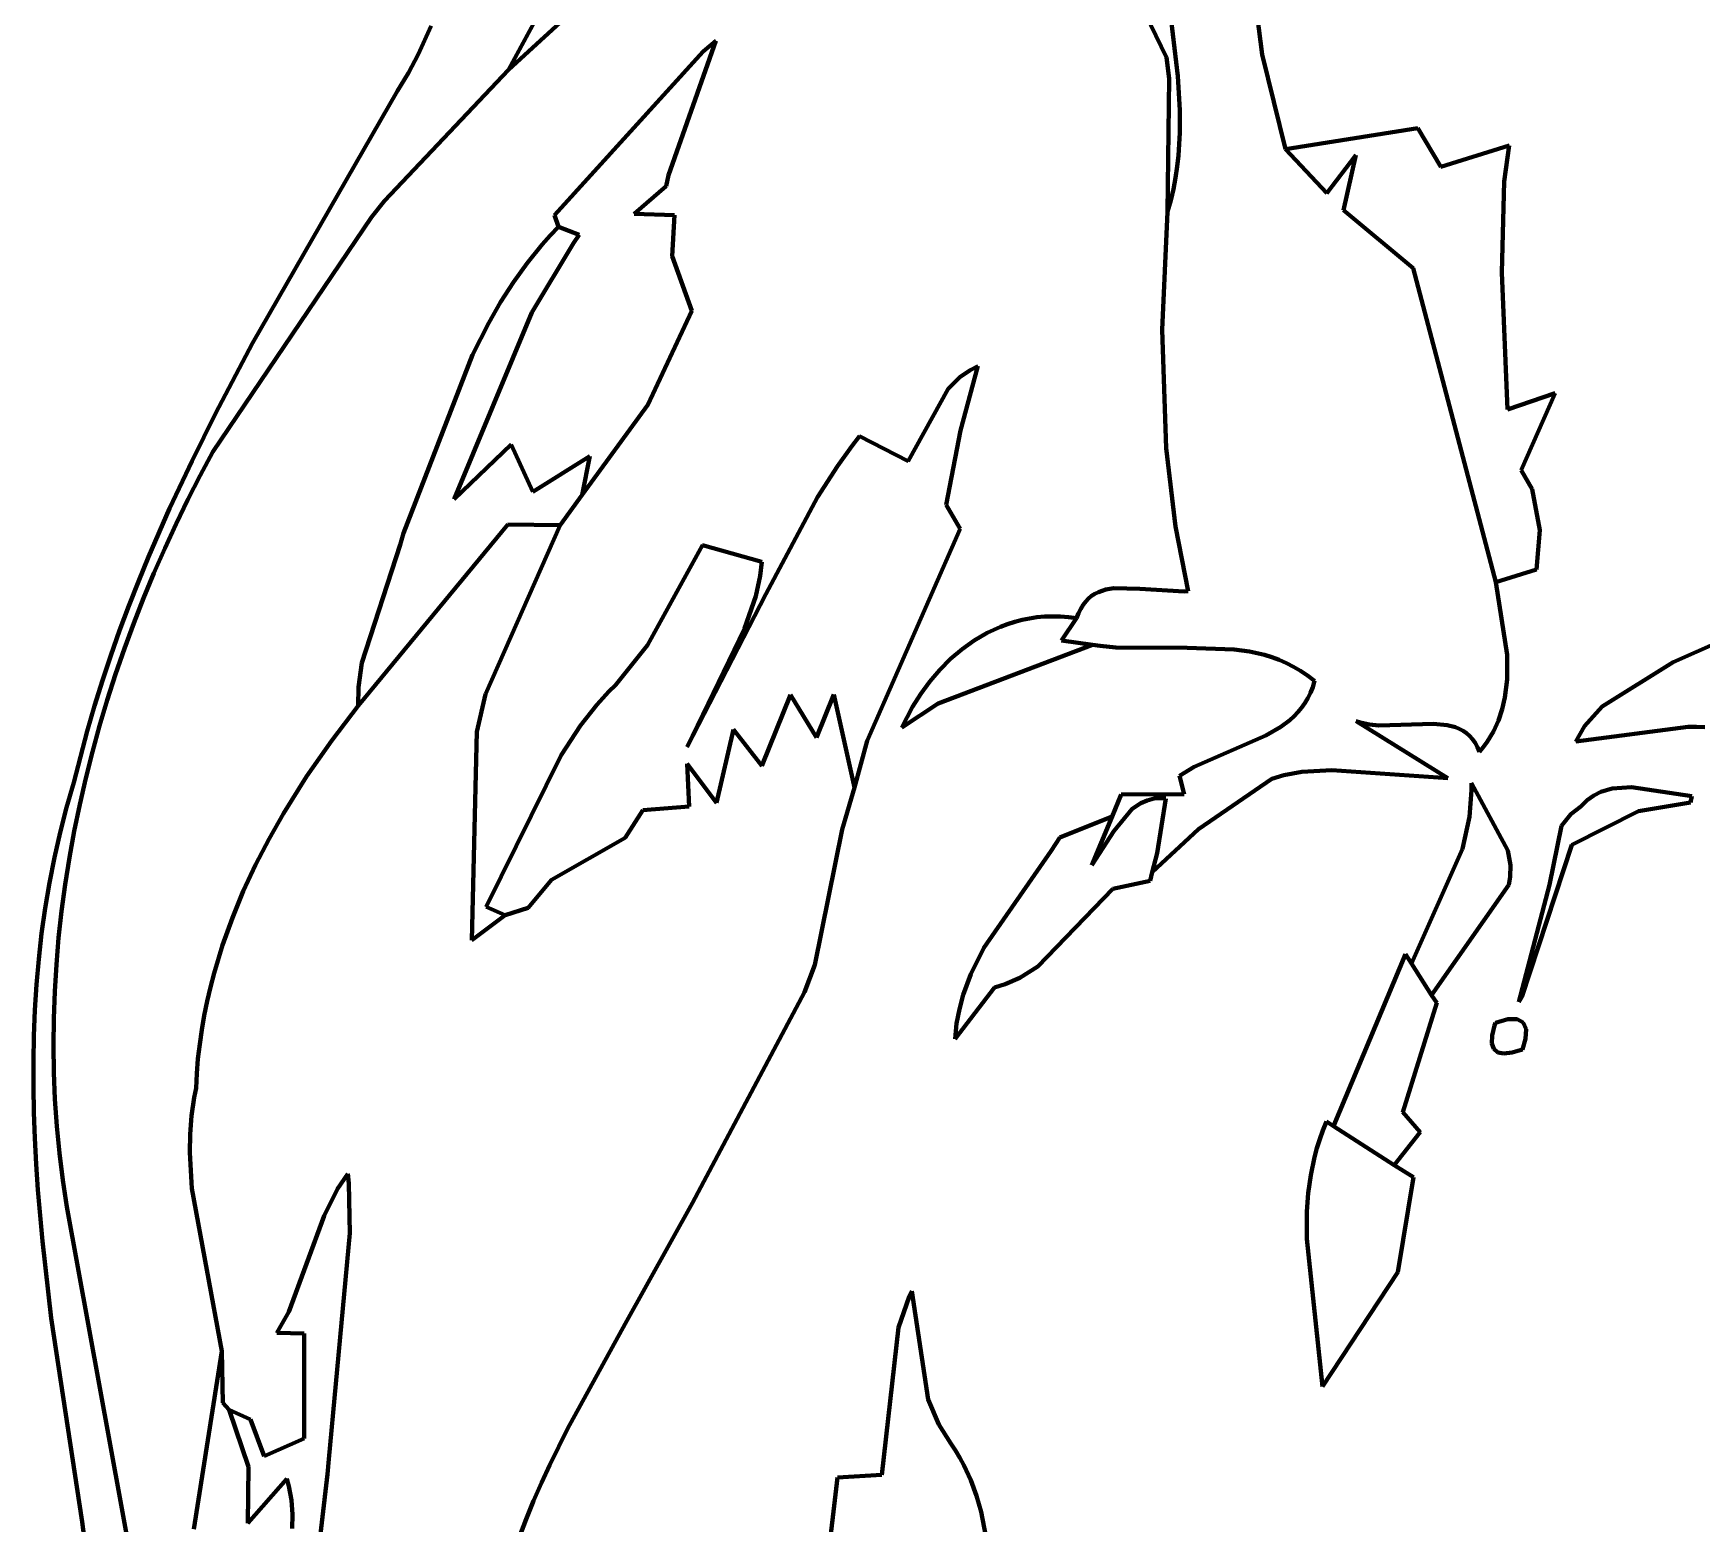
# Model space of a CAD drawing. Header units: millimetres. Extents: x 0 to 8.3, y 0 to 12.4.
# Drawn here: x 1.675 to 3.044, y 6.17 to 7.393 of the extents above; entities that cross this region are included whole.
import ezdxf

# ---------------------------------------------------------------- set-up
doc = ezdxf.new("R2010")
doc.units = ezdxf.units.MM
for name, color, linetype, lineweight in [('color#131313ff', 7, 'CONTINUOUS', 100), ('color#7c7c7cff', 7, 'CONTINUOUS', 100), ('color#c5c5c5ff', 7, 'CONTINUOUS', 100), ('color#ffffffff', 7, 'CONTINUOUS', 100)]:
    doc.layers.add(name, color=color, linetype=linetype, lineweight=lineweight)

msp = doc.modelspace()

# ---------------------------------------------------------------- linework, layer by layer
at = {"layer": 'color#131313ff'}
for p, q in [((2.6146, 7.3582), (2.6002, 7.4795)), ((2.1044, 7.4361), (2.0651, 7.3632)), ((2.6748, 7.4461), (2.6837, 7.3759)), ((1.9911, 7.3759), (2.0016, 7.3994)), ((1.9831, 7.3608), (1.9911, 7.3759)), ((2.6837, 7.3759), (2.7029, 7.2982)), ((2.0651, 7.3632), (1.9634, 7.2557)), ((1.9741, 7.346), (1.9831, 7.3608)), ((2.6162, 7.3303), (2.6146, 7.3582)), ((1.8551, 7.1391), (1.9741, 7.346)), ((2.6162, 7.3117), (2.6162, 7.3303)), ((2.6151, 7.2931), (2.6162, 7.3117)), ((2.7029, 7.2982), (2.7367, 7.2622)), ((2.6141, 7.2839), (2.6151, 7.2931)), ((2.7367, 7.2622), (2.7607, 7.2933)), ((2.7607, 7.2933), (2.7505, 7.2483)), ((2.6109, 7.2654), (2.6127, 7.2746)), ((2.6127, 7.2746), (2.6141, 7.2839)), ((2.6087, 7.2561), (2.6109, 7.2654)), ((1.9634, 7.2557), (1.9526, 7.2424)), ((2.6017, 7.1499), (2.6061, 7.2469)), ((2.6061, 7.2469), (2.6087, 7.2561)), ((2.7505, 7.2483), (2.8077, 7.2006)), ((1.9526, 7.2424), (1.8224, 7.05)), ((2.8077, 7.2006), (2.8755, 6.943)), ((2.605, 7.0529), (2.6017, 7.1499)), ((1.8247, 7.0814), (1.8551, 7.1391)), ((1.8054, 7.0426), (1.8247, 7.0814)), ((2.6127, 6.9887), (2.605, 7.0529)), ((1.787, 7.0033), (1.8054, 7.0426)), ((1.8224, 7.05), (1.812, 7.0305)), ((1.812, 7.0305), (1.802, 7.0108)), ((1.802, 7.0108), (1.7923, 6.9909)), ((1.7697, 6.9637), (1.787, 7.0033)), ((1.7923, 6.9909), (1.7831, 6.9707)), ((1.9418, 6.8415), (2.0647, 6.9903)), ((2.1075, 6.9898), (2.0463, 6.8511)), ((2.0647, 6.9903), (2.1075, 6.9898)), ((2.6229, 6.9356), (2.6127, 6.9887)), ((1.7831, 6.9707), (1.7742, 6.9504)), ((1.7615, 6.9436), (1.7697, 6.9637)), ((1.7536, 6.9235), (1.7615, 6.9436)), ((1.7742, 6.9504), (1.7657, 6.9299)), ((2.8755, 6.943), (2.8849, 6.8834)), ((1.7657, 6.9299), (1.7576, 6.9092)), ((2.5389, 6.9271), (2.5413, 6.9295)), ((2.5413, 6.9295), (2.5438, 6.9316)), ((2.5438, 6.9316), (2.5465, 6.9333)), ((2.5465, 6.9333), (2.5493, 6.9347)), ((2.5493, 6.9347), (2.5554, 6.9368)), ((2.5554, 6.9368), (2.562, 6.9379)), ((2.562, 6.9379), (2.5834, 6.9375)), ((2.5834, 6.9375), (2.6196, 6.9352)), ((2.6196, 6.9352), (2.6229, 6.9356)), ((1.746, 6.9032), (1.7536, 6.9235)), ((2.5314, 6.9134), (2.533, 6.9175)), ((2.533, 6.9175), (2.5348, 6.9211)), ((2.5348, 6.9211), (2.5367, 6.9243)), ((2.5367, 6.9243), (2.5389, 6.9271)), ((1.7388, 6.8828), (1.746, 6.9032)), ((1.7576, 6.9092), (1.7499, 6.8884)), ((2.5191, 6.8951), (2.5314, 6.9134)), ((1.7499, 6.8884), (1.7427, 6.8674)), ((2.5444, 6.8916), (2.5191, 6.8951)), ((2.5508, 6.8906), (2.5444, 6.8916)), ((2.5636, 6.8892), (2.5508, 6.8906)), ((2.6222, 6.8891), (2.5636, 6.8892)), ((2.6607, 6.8878), (2.6222, 6.8891)), ((2.6733, 6.886), (2.6607, 6.8878)), ((1.7319, 6.8623), (1.7388, 6.8828)), ((2.6856, 6.8832), (2.6733, 6.886)), ((2.6917, 6.8813), (2.6856, 6.8832)), ((2.6977, 6.8791), (2.6917, 6.8813)), ((2.7037, 6.8765), (2.6977, 6.8791)), ((2.7095, 6.8735), (2.7037, 6.8765)), ((2.8849, 6.8834), (2.8848, 6.8631)), ((1.7255, 6.8416), (1.7319, 6.8623)), ((1.7427, 6.8674), (1.7359, 6.8462)), ((2.7153, 6.8701), (2.7095, 6.8735)), ((2.721, 6.8663), (2.7153, 6.8701)), ((2.7267, 6.862), (2.721, 6.8663)), ((2.7252, 6.8569), (2.7267, 6.862)), ((2.8848, 6.8631), (2.8829, 6.8483)), ((2.0463, 6.8511), (2.0391, 6.8202)), ((2.2732, 6.7922), (2.2967, 6.8504)), ((2.2967, 6.8504), (2.318, 6.8154)), ((2.318, 6.8154), (2.3321, 6.8509)), ((2.3321, 6.8509), (2.3492, 6.7745)), ((2.7188, 6.8437), (2.7212, 6.8478)), ((2.7212, 6.8478), (2.7233, 6.8522)), ((2.7233, 6.8522), (2.7252, 6.8569)), ((2.8829, 6.8483), (2.8807, 6.8387)), ((1.7194, 6.8207), (1.7255, 6.8416)), ((1.7359, 6.8462), (1.7295, 6.825)), ((1.9201, 6.813), (1.9418, 6.8415)), ((2.7065, 6.8298), (2.7099, 6.8329)), ((2.7099, 6.8329), (2.7131, 6.8362)), ((2.7131, 6.8362), (2.7161, 6.8398)), ((2.7161, 6.8398), (2.7188, 6.8437)), ((2.8807, 6.8387), (2.8776, 6.8293)), ((1.7138, 6.7997), (1.7194, 6.8207)), ((1.7295, 6.825), (1.7236, 6.8036)), ((2.0391, 6.8202), (2.0351, 6.6491)), ((2.236, 6.7619), (2.2498, 6.822)), ((2.2498, 6.822), (2.2732, 6.7922)), ((2.6868, 6.817), (2.6991, 6.8242)), ((2.6991, 6.8242), (2.7065, 6.8298)), ((2.7645, 6.8278), (2.761, 6.8289)), ((2.761, 6.8289), (2.8362, 6.782)), ((2.7718, 6.8262), (2.7645, 6.8278)), ((2.7796, 6.8254), (2.7718, 6.8262)), ((2.8243, 6.8267), (2.7796, 6.8254)), ((2.8355, 6.8256), (2.8243, 6.8267)), ((2.8424, 6.8239), (2.8355, 6.8256)), ((2.8455, 6.8226), (2.8424, 6.8239)), ((2.8486, 6.821), (2.8455, 6.8226)), ((2.8514, 6.8191), (2.8486, 6.821)), ((2.854, 6.8168), (2.8514, 6.8191)), ((2.8735, 6.8204), (2.8684, 6.8118)), ((2.8776, 6.8293), (2.8735, 6.8204)), ((1.8995, 6.7836), (1.9201, 6.813)), ((2.628, 6.7914), (2.6868, 6.817)), ((2.8564, 6.8142), (2.854, 6.8168)), ((2.8586, 6.8111), (2.8564, 6.8142)), ((2.8605, 6.8076), (2.8586, 6.8111)), ((2.8622, 6.8037), (2.8605, 6.8076)), ((2.8655, 6.8077), (2.8622, 6.8037)), ((2.8684, 6.8118), (2.8655, 6.8077)), ((1.7085, 6.7785), (1.7138, 6.7997)), ((1.7236, 6.8036), (1.7182, 6.782)), ((2.2134, 6.759), (2.2117, 6.7939)), ((2.2117, 6.7939), (2.236, 6.7619)), ((1.7025, 6.7581), (1.7085, 6.7785)), ((1.7182, 6.782), (1.7133, 6.7604)), ((1.8804, 6.7531), (1.8995, 6.7836)), ((2.6159, 6.784), (2.628, 6.7914)), ((2.6198, 6.7691), (2.6159, 6.784)), ((2.6916, 6.7817), (2.6315, 6.7402)), ((2.7014, 6.7847), (2.6916, 6.7817)), ((2.7162, 6.7874), (2.7014, 6.7847)), ((2.741, 6.7887), (2.7162, 6.7874)), ((2.8362, 6.782), (2.741, 6.7887)), ((2.8555, 6.778), (2.8853, 6.7227)), ((2.8555, 6.7724), (2.8555, 6.778)), ((2.3492, 6.7745), (2.339, 6.7401)), ((2.5607, 6.7506), (2.5681, 6.7686)), ((2.5681, 6.7686), (2.6198, 6.7691)), ((2.5951, 6.7653), (2.5894, 6.7639)), ((2.6014, 6.7657), (2.5951, 6.7653)), ((2.5976, 6.7205), (2.6048, 6.7655)), ((2.6048, 6.7655), (2.6014, 6.7657)), ((2.8538, 6.7505), (2.8555, 6.7724)), ((2.9506, 6.764), (2.956, 6.7679)), ((2.956, 6.7679), (2.9618, 6.7708)), ((2.9618, 6.7708), (2.9709, 6.7736)), ((2.9709, 6.7736), (2.9869, 6.7748)), ((2.9869, 6.7748), (3.0364, 6.7674)), ((3.0364, 6.7674), (3.0352, 6.7621)), ((1.6972, 6.7375), (1.7025, 6.7581)), ((1.7133, 6.7604), (1.7088, 6.7387)), ((1.8686, 6.7323), (1.8804, 6.7531)), ((2.1609, 6.7332), (2.1753, 6.7559)), ((2.1753, 6.7559), (2.2134, 6.759)), ((2.5439, 6.7108), (2.5607, 6.7506)), ((2.5771, 6.7569), (2.562, 6.7386)), ((2.5841, 6.7616), (2.5771, 6.7569)), ((2.5894, 6.7639), (2.5841, 6.7616)), ((2.8482, 6.7241), (2.8538, 6.7505)), ((2.9294, 6.743), (2.937, 6.7527)), ((2.937, 6.7527), (2.9454, 6.759)), ((2.9925, 6.755), (2.9379, 6.7274)), ((2.9454, 6.759), (2.9506, 6.764)), ((3.0352, 6.7621), (2.9925, 6.755)), ((1.6925, 6.7169), (1.6972, 6.7375)), ((1.7088, 6.7387), (1.7048, 6.7169)), ((2.339, 6.7401), (2.3165, 6.629)), ((2.562, 6.7386), (2.5439, 6.7108)), ((2.6315, 6.7402), (2.5936, 6.7049)), ((2.9195, 6.6945), (2.9294, 6.743)), ((1.8576, 6.7111), (1.8686, 6.7323)), ((2.1005, 6.6986), (2.1609, 6.7332)), ((2.8062, 6.63), (2.8482, 6.7241)), ((2.9379, 6.7274), (2.8969, 6.6026)), ((1.6884, 6.6962), (1.6925, 6.7169)), ((1.7048, 6.7169), (1.7013, 6.695)), ((1.8475, 6.6894), (1.8576, 6.7111)), ((2.5936, 6.7049), (2.5976, 6.7205)), ((2.8853, 6.7227), (2.8875, 6.7106)), ((2.8875, 6.7106), (2.8872, 6.7011)), ((1.6849, 6.6754), (1.6884, 6.6962)), ((2.0813, 6.6758), (2.1005, 6.6986)), ((2.8872, 6.7011), (2.8861, 6.6946)), ((1.7013, 6.695), (1.6984, 6.6731)), ((1.8385, 6.6674), (1.8475, 6.6894)), ((2.8861, 6.6946), (2.8228, 6.604)), ((2.8945, 6.5985), (2.9195, 6.6945)), ((1.682, 6.6546), (1.6849, 6.6754)), ((1.6984, 6.6731), (1.6959, 6.6511)), ((2.0351, 6.6491), (2.0625, 6.6696)), ((2.0625, 6.6696), (2.0813, 6.6758)), ((1.6797, 6.6337), (1.682, 6.6546)), ((1.8304, 6.645), (1.8385, 6.6674)), ((1.6959, 6.6511), (1.6941, 6.6291)), ((1.8235, 6.6222), (1.8304, 6.645)), ((1.6778, 6.6128), (1.6797, 6.6337)), ((1.6941, 6.6291), (1.6927, 6.607)), ((2.3165, 6.629), (2.3081, 6.6065)), ((2.8228, 6.604), (2.8062, 6.63)), ((1.8205, 6.6107), (1.8235, 6.6222)), ((1.6765, 6.5918), (1.6778, 6.6128)), ((1.6927, 6.607), (1.6919, 6.5849)), ((1.8178, 6.5991), (1.8205, 6.6107)), ((2.3081, 6.6065), (2.2162, 6.4337)), ((2.8969, 6.6026), (2.8945, 6.5985)), ((1.6756, 6.5708), (1.6765, 6.5918)), ((1.8134, 6.5756), (1.8154, 6.5874)), ((1.8154, 6.5874), (1.8178, 6.5991)), ((1.6919, 6.5849), (1.6917, 6.5628)), ((1.8117, 6.5638), (1.8134, 6.5756)), ((1.6752, 6.5498), (1.6756, 6.5708)), ((1.6917, 6.5628), (1.692, 6.5407)), ((1.8103, 6.5518), (1.8117, 6.5638)), ((1.6752, 6.5288), (1.6752, 6.5498)), ((1.8093, 6.5398), (1.8103, 6.5518)), ((1.692, 6.5407), (1.6929, 6.5186)), ((1.8087, 6.5277), (1.8093, 6.5398)), ((1.6756, 6.5077), (1.6752, 6.5288)), ((1.6929, 6.5186), (1.6945, 6.4965)), ((1.805, 6.5051), (1.8072, 6.5202)), ((1.8072, 6.5202), (1.8087, 6.5277)), ((1.6763, 6.4866), (1.6756, 6.5077)), ((1.8038, 6.4901), (1.805, 6.5051)), ((1.6945, 6.4965), (1.6966, 6.4744)), ((1.6775, 6.4655), (1.6763, 6.4866)), ((1.8035, 6.4751), (1.8038, 6.4901)), ((1.6789, 6.4444), (1.6775, 6.4655)), ((1.6966, 6.4744), (1.6993, 6.4523)), ((1.8053, 6.4453), (1.8035, 6.4751)), ((1.6993, 6.4523), (1.7027, 6.4303)), ((1.9334, 6.4575), (1.9249, 6.4451)), ((1.934, 6.4494), (1.9334, 6.4575)), ((1.935, 6.4089), (1.934, 6.4494)), ((1.6826, 6.4022), (1.6789, 6.4444)), ((1.83, 6.3119), (1.8053, 6.4453)), ((1.9249, 6.4451), (1.9139, 6.4229)), ((1.7027, 6.4303), (1.7643, 6.0929)), ((1.9139, 6.4229), (1.8849, 6.3441)), ((2.2162, 6.4337), (2.1609, 6.3344)), ((1.9178, 6.2234), (1.935, 6.4089)), ((1.6899, 6.3389), (1.6826, 6.4022)), ((1.8849, 6.3441), (1.8749, 6.327)), ((1.7152, 6.172), (1.6899, 6.3389)), ((1.8749, 6.327), (1.8975, 6.3265)), ((1.8975, 6.3265), (1.8975, 6.2403)), ((2.1609, 6.3344), (2.1135, 6.2481)), ((1.8308, 6.2696), (1.83, 6.3119)), ((1.8359, 6.2639), (1.8308, 6.2696)), ((1.8534, 6.2559), (1.8359, 6.2639)), ((1.8647, 6.2259), (1.8534, 6.2559)), ((2.1135, 6.2481), (2.0991, 6.2188)), ((1.8975, 6.2403), (1.8647, 6.2259)), ((1.9166, 6.2109), (1.9178, 6.2234)), ((2.0991, 6.2188), (2.0923, 6.204)), ((1.897, 6.0466), (1.9166, 6.2109)), ((2.0923, 6.204), (2.0858, 6.1891)), ((2.0858, 6.1891), (2.0797, 6.1742)), ((1.7842, 5.6382), (1.7152, 6.172)), ((2.0797, 6.1742), (2.074, 6.159))]:
    msp.add_line(p, q, dxfattribs=at)
at = {"layer": 'color#7c7c7cff'}
for p, q in [((2.6002, 7.4795), (2.6146, 7.3582)), ((2.0651, 7.3632), (2.1044, 7.4361)), ((2.6052, 7.3734), (2.5699, 7.4465)), ((2.124, 7.4172), (2.0651, 7.3632)), ((2.6073, 7.3561), (2.6052, 7.3734)), ((2.6061, 7.2469), (2.6073, 7.3561)), ((2.6146, 7.3582), (2.6162, 7.3303)), ((2.6162, 7.3303), (2.6162, 7.3117)), ((2.6162, 7.3117), (2.6151, 7.2931)), ((2.6151, 7.2931), (2.6141, 7.2839)), ((2.6127, 7.2746), (2.6109, 7.2654)), ((2.6141, 7.2839), (2.6127, 7.2746)), ((2.6109, 7.2654), (2.6087, 7.2561)), ((2.6087, 7.2561), (2.6061, 7.2469)), ((2.0994, 7.2274), (2.1063, 7.2346)), ((2.1063, 7.2346), (2.1233, 7.228)), ((2.0805, 7.2048), (2.0929, 7.2201)), ((2.1185, 7.2212), (2.0843, 7.1643)), ((2.0929, 7.2201), (2.0994, 7.2274)), ((2.1233, 7.228), (2.1185, 7.2212)), ((2.0692, 7.189), (2.0805, 7.2048)), ((2.0587, 7.1726), (2.0692, 7.189)), ((2.0843, 7.1643), (2.0207, 7.011)), ((2.049, 7.1557), (2.0587, 7.1726)), ((2.0357, 7.1295), (2.049, 7.1557)), ((1.9789, 6.9832), (2.0357, 7.1295)), ((2.0207, 7.011), (2.0674, 7.056)), ((2.0674, 7.056), (2.0851, 7.017)), ((2.0851, 7.017), (2.1319, 7.0463)), ((2.1319, 7.0463), (2.1257, 7.0145)), ((2.1257, 7.0145), (2.1075, 6.9898)), ((2.0647, 6.9903), (1.9418, 6.8415)), ((1.9763, 6.9735), (1.9789, 6.9832)), ((2.1075, 6.9898), (2.0647, 6.9903)), ((1.9447, 6.8768), (1.9763, 6.9735)), ((3.0212, 6.8774), (3.2438, 6.9765)), ((2.5052, 6.9147), (2.5116, 6.9149)), ((2.5116, 6.9149), (2.5181, 6.9148)), ((2.5181, 6.9148), (2.5247, 6.9143)), ((2.4475, 6.8951), (2.458, 6.9013)), ((2.458, 6.9013), (2.4691, 6.9064)), ((2.4691, 6.9064), (2.4748, 6.9086)), ((2.4748, 6.9086), (2.4807, 6.9104)), ((2.4807, 6.9104), (2.4867, 6.912)), ((2.4867, 6.912), (2.4927, 6.9132)), ((2.4927, 6.9132), (2.4989, 6.9141)), ((2.4989, 6.9141), (2.5052, 6.9147)), ((2.5314, 6.9134), (2.5191, 6.8951)), ((2.5247, 6.9143), (2.5314, 6.9134)), ((2.5444, 6.8916), (2.4179, 6.8433)), ((2.428, 6.8799), (2.4374, 6.8879)), ((2.4374, 6.8879), (2.4475, 6.8951)), ((2.5191, 6.8951), (2.5444, 6.8916)), ((1.942, 6.8568), (1.9447, 6.8768)), ((2.4192, 6.871), (2.428, 6.8799)), ((2.9627, 6.841), (3.0212, 6.8774)), ((2.4036, 6.8513), (2.411, 6.8615)), ((2.411, 6.8615), (2.4192, 6.871)), ((1.9418, 6.8415), (1.942, 6.8568)), ((2.3968, 6.8406), (2.4036, 6.8513)), ((2.4179, 6.8433), (2.3879, 6.8236)), ((2.3879, 6.8236), (2.3968, 6.8406)), ((2.9484, 6.8249), (2.9627, 6.841)), ((2.9411, 6.8122), (2.9484, 6.8249)), ((3.0335, 6.8242), (2.9411, 6.8122)), ((3.0403, 6.8242), (3.0335, 6.8242)), ((3.047, 6.824), (3.0403, 6.8242)), ((2.7423, 6.4966), (2.8014, 6.6377)), ((2.8014, 6.6377), (2.8062, 6.63)), ((2.8062, 6.63), (2.8228, 6.604)), ((2.8228, 6.604), (2.827, 6.5977)), ((2.827, 6.5977), (2.7992, 6.5081)), ((2.7992, 6.5081), (2.8134, 6.4916)), ((2.7922, 6.4645), (2.7423, 6.4966)), ((2.8134, 6.4916), (2.7922, 6.4645))]:
    msp.add_line(p, q, dxfattribs=at)
at = {"layer": 'color#c5c5c5ff'}
for p, q in [((2.2354, 7.3871), (2.1966, 7.2768)), ((2.225, 7.3785), (2.2354, 7.3871)), ((2.1029, 7.2441), (2.225, 7.3785)), ((2.7029, 7.2982), (2.8114, 7.3154)), ((2.8114, 7.3154), (2.8305, 7.2837)), ((2.7367, 7.2622), (2.7029, 7.2982)), ((2.8305, 7.2837), (2.8866, 7.3013)), ((2.8866, 7.3013), (2.8823, 7.2718)), ((2.7607, 7.2933), (2.7367, 7.2622)), ((2.7505, 7.2483), (2.7607, 7.2933)), ((2.1966, 7.2768), (2.1945, 7.2678)), ((2.8823, 7.2718), (2.8805, 7.1971)), ((2.1945, 7.2678), (2.1684, 7.2451)), ((2.1063, 7.2346), (2.1029, 7.2441)), ((2.1684, 7.2451), (2.2013, 7.2442)), ((2.2013, 7.2442), (2.1995, 7.2104)), ((2.8077, 7.2006), (2.7505, 7.2483)), ((2.1233, 7.228), (2.1063, 7.2346)), ((2.0843, 7.1643), (2.1185, 7.2212)), ((2.1185, 7.2212), (2.1233, 7.228)), ((2.1995, 7.2104), (2.2156, 7.1657)), ((2.8755, 6.943), (2.8077, 7.2006)), ((2.8805, 7.1971), (2.8852, 7.0845)), ((2.0207, 7.011), (2.0843, 7.1643)), ((2.2156, 7.1657), (2.1796, 7.0884)), ((2.426, 7.1017), (2.4356, 7.1111)), ((2.4356, 7.1111), (2.4441, 7.1169)), ((2.4504, 7.1201), (2.4362, 7.0673)), ((2.4441, 7.1169), (2.4504, 7.1201)), ((2.3931, 7.0421), (2.426, 7.1017)), ((2.8852, 7.0845), (2.9241, 7.0981)), ((2.9241, 7.0981), (2.8964, 7.0348)), ((2.1796, 7.0884), (2.1257, 7.0145)), ((2.4362, 7.0673), (2.4244, 7.0063)), ((2.0674, 7.056), (2.0207, 7.011)), ((2.0851, 7.017), (2.0674, 7.056)), ((2.3352, 7.0382), (2.347, 7.0546)), ((2.347, 7.0546), (2.3532, 7.0626)), ((2.3532, 7.0626), (2.3931, 7.0421)), ((2.1319, 7.0463), (2.0851, 7.017)), ((2.1257, 7.0145), (2.1319, 7.0463)), ((2.3188, 7.0128), (2.3352, 7.0382)), ((2.8964, 7.0348), (2.9053, 7.0193)), ((2.2763, 6.933), (2.3188, 7.0128)), ((2.9053, 7.0193), (2.9116, 6.9856)), ((2.4244, 7.0063), (2.4358, 6.9866)), ((2.4358, 6.9866), (2.3596, 6.8127)), ((2.9116, 6.9856), (2.909, 6.9534)), ((2.1793, 6.8912), (2.2243, 6.9734)), ((2.2243, 6.9734), (2.2731, 6.9595)), ((2.2731, 6.9595), (2.2717, 6.948)), ((2.2717, 6.948), (2.2681, 6.9314)), ((2.909, 6.9534), (2.8755, 6.943)), ((2.2118, 6.8079), (2.2763, 6.933)), ((2.2681, 6.9314), (2.2589, 6.9048)), ((2.2589, 6.9048), (2.2118, 6.8079)), ((2.1529, 6.8585), (2.1793, 6.8912)), ((2.1377, 6.8424), (2.1476, 6.8533)), ((2.1476, 6.8533), (2.1529, 6.8585)), ((2.2967, 6.8504), (2.2732, 6.7922)), ((2.318, 6.8154), (2.2967, 6.8504)), ((2.3321, 6.8509), (2.318, 6.8154)), ((2.3492, 6.7745), (2.3321, 6.8509)), ((2.1242, 6.8252), (2.1377, 6.8424)), ((2.1083, 6.8009), (2.1242, 6.8252)), ((2.2498, 6.822), (2.236, 6.7619)), ((2.2732, 6.7922), (2.2498, 6.822)), ((2.3596, 6.8127), (2.3492, 6.7745)), ((2.0467, 6.6765), (2.1083, 6.8009)), ((2.236, 6.7619), (2.2117, 6.7939)), ((2.2117, 6.7939), (2.2134, 6.759)), ((2.5894, 6.7639), (2.5951, 6.7653)), ((2.5951, 6.7653), (2.6014, 6.7657)), ((2.6048, 6.7655), (2.5976, 6.7205)), ((2.6014, 6.7657), (2.6048, 6.7655)), ((2.1753, 6.7559), (2.1609, 6.7332)), ((2.2134, 6.759), (2.1753, 6.7559)), ((2.5177, 6.7333), (2.5607, 6.7506)), ((2.5607, 6.7506), (2.5439, 6.7108)), ((2.562, 6.7386), (2.5771, 6.7569)), ((2.5771, 6.7569), (2.5841, 6.7616)), ((2.5841, 6.7616), (2.5894, 6.7639)), ((2.5439, 6.7108), (2.562, 6.7386)), ((2.1609, 6.7332), (2.1005, 6.6986)), ((2.5106, 6.7226), (2.5177, 6.7333)), ((2.4552, 6.6428), (2.5106, 6.7226)), ((2.5976, 6.7205), (2.5936, 6.7049)), ((2.1005, 6.6986), (2.0813, 6.6758)), ((2.5918, 6.6979), (2.5612, 6.6913)), ((2.5936, 6.7049), (2.5918, 6.6979)), ((2.5612, 6.6913), (2.4996, 6.6277)), ((2.0625, 6.6696), (2.0467, 6.6765)), ((2.0813, 6.6758), (2.0625, 6.6696)), ((2.4445, 6.6212), (2.4552, 6.6428)), ((2.4996, 6.6277), (2.4848, 6.6184)), ((2.4383, 6.6043), (2.4445, 6.6212)), ((2.4848, 6.6184), (2.4727, 6.613)), ((2.464, 6.6103), (2.4319, 6.5683)), ((2.4352, 6.5926), (2.4383, 6.6043)), ((2.4727, 6.613), (2.464, 6.6103)), ((2.433, 6.5807), (2.4352, 6.5926)), ((2.4319, 6.5683), (2.433, 6.5807)), ((2.8725, 6.5709), (2.8744, 6.5791)), ((2.8744, 6.5791), (2.8752, 6.5814)), ((2.8752, 6.5814), (2.8855, 6.5843)), ((2.8855, 6.5843), (2.8931, 6.5844)), ((2.8931, 6.5844), (2.8981, 6.5817)), ((2.8981, 6.5817), (2.9003, 6.5763)), ((2.9003, 6.5763), (2.8998, 6.5681)), ((2.8723, 6.5645), (2.8725, 6.5709)), ((2.8738, 6.5599), (2.8723, 6.5645)), ((2.8771, 6.5571), (2.8738, 6.5599)), ((2.8974, 6.5595), (2.8889, 6.5569)), ((2.8998, 6.5681), (2.8974, 6.5595)), ((2.8821, 6.5561), (2.8771, 6.5571)), ((2.8889, 6.5569), (2.8821, 6.5561)), ((2.731, 6.4858), (2.7336, 6.4931)), ((2.7336, 6.4931), (2.7366, 6.5003)), ((2.7366, 6.5003), (2.7423, 6.4966)), ((2.7423, 6.4966), (2.7922, 6.4645)), ((2.7267, 6.4712), (2.7287, 6.4786)), ((2.7287, 6.4786), (2.731, 6.4858)), ((2.7236, 6.4565), (2.7267, 6.4712)), ((2.7922, 6.4645), (2.8079, 6.4548)), ((2.7216, 6.4416), (2.7236, 6.4565)), ((2.8079, 6.4548), (2.795, 6.3768)), ((2.7205, 6.4266), (2.7216, 6.4416)), ((2.7204, 6.404), (2.7205, 6.4266)), ((2.7334, 6.283), (2.7204, 6.404)), ((2.795, 6.3768), (2.7334, 6.283)), ((2.3854, 6.3314), (2.3941, 6.3564)), ((2.3941, 6.3564), (2.3963, 6.3612)), ((2.3963, 6.3612), (2.4096, 6.2724)), ((2.3717, 6.2105), (2.3854, 6.3314)), ((1.807, 6.1658), (1.83, 6.3119)), ((1.83, 6.3119), (1.8308, 6.2696)), ((2.4096, 6.2724), (2.4184, 6.2518)), ((1.8308, 6.2696), (1.8359, 6.2639)), ((1.8359, 6.2639), (1.8517, 6.2171)), ((2.4184, 6.2518), (2.4281, 6.2363)), ((2.4281, 6.2363), (2.432, 6.2304)), ((2.432, 6.2304), (2.4356, 6.2245)), ((1.8517, 6.2171), (1.8511, 6.1708)), ((2.4356, 6.2245), (2.4389, 6.2184)), ((2.4389, 6.2184), (2.4447, 6.206)), ((1.8511, 6.1708), (1.8832, 6.2072)), ((1.8832, 6.2072), (1.8849, 6.2013)), ((2.3257, 6.1278), (2.3352, 6.2084)), ((2.3352, 6.2084), (2.3717, 6.2105)), ((2.4447, 6.206), (2.4493, 6.1932)), ((1.8849, 6.2013), (1.8861, 6.1955)), ((1.8861, 6.1955), (1.887, 6.1896)), ((1.887, 6.1896), (1.8879, 6.178)), ((2.4493, 6.1932), (2.453, 6.1802)), ((1.8879, 6.178), (1.8876, 6.1664)), ((2.453, 6.1802), (2.457, 6.1601))]:
    msp.add_line(p, q, dxfattribs=at)
at = {"layer": 'color#ffffffff'}
for p, q in [((2.5699, 7.4465), (2.6052, 7.3734)), ((2.6837, 7.3759), (2.6748, 7.4461)), ((2.0651, 7.3632), (2.124, 7.4172)), ((2.0016, 7.3994), (1.9911, 7.3759)), ((2.1966, 7.2768), (2.2354, 7.3871)), ((2.2354, 7.3871), (2.225, 7.3785)), ((1.9911, 7.3759), (1.9831, 7.3608)), ((2.225, 7.3785), (2.1029, 7.2441)), ((2.6052, 7.3734), (2.6073, 7.3561)), ((2.7029, 7.2982), (2.6837, 7.3759)), ((1.9634, 7.2557), (2.0651, 7.3632)), ((1.9831, 7.3608), (1.9741, 7.346)), ((2.6073, 7.3561), (2.6061, 7.2469)), ((1.9741, 7.346), (1.8551, 7.1391)), ((2.8114, 7.3154), (2.7029, 7.2982)), ((2.8305, 7.2837), (2.8114, 7.3154)), ((2.8866, 7.3013), (2.8305, 7.2837)), ((2.8823, 7.2718), (2.8866, 7.3013)), ((2.1945, 7.2678), (2.1966, 7.2768)), ((2.8805, 7.1971), (2.8823, 7.2718)), ((2.1684, 7.2451), (2.1945, 7.2678)), ((1.9526, 7.2424), (1.9634, 7.2557)), ((2.1029, 7.2441), (2.1063, 7.2346)), ((2.2013, 7.2442), (2.1684, 7.2451)), ((2.1995, 7.2104), (2.2013, 7.2442)), ((2.6061, 7.2469), (2.6017, 7.1499)), ((1.8224, 7.05), (1.9526, 7.2424)), ((2.1063, 7.2346), (2.0994, 7.2274)), ((2.0929, 7.2201), (2.0805, 7.2048)), ((2.0994, 7.2274), (2.0929, 7.2201)), ((2.0805, 7.2048), (2.0692, 7.189)), ((2.2156, 7.1657), (2.1995, 7.2104)), ((2.0692, 7.189), (2.0587, 7.1726)), ((2.8852, 7.0845), (2.8805, 7.1971)), ((2.0587, 7.1726), (2.049, 7.1557)), ((2.1796, 7.0884), (2.2156, 7.1657)), ((2.049, 7.1557), (2.0357, 7.1295)), ((2.6017, 7.1499), (2.605, 7.0529)), ((1.8551, 7.1391), (1.8247, 7.0814)), ((2.0357, 7.1295), (1.9789, 6.9832)), ((2.4356, 7.1111), (2.426, 7.1017)), ((2.4441, 7.1169), (2.4356, 7.1111)), ((2.4362, 7.0673), (2.4504, 7.1201)), ((2.4504, 7.1201), (2.4441, 7.1169)), ((2.426, 7.1017), (2.3931, 7.0421)), ((2.9241, 7.0981), (2.8852, 7.0845)), ((2.8964, 7.0348), (2.9241, 7.0981)), ((1.8247, 7.0814), (1.8054, 7.0426)), ((2.1257, 7.0145), (2.1796, 7.0884)), ((2.4244, 7.0063), (2.4362, 7.0673)), ((2.347, 7.0546), (2.3352, 7.0382)), ((2.3532, 7.0626), (2.347, 7.0546)), ((2.3931, 7.0421), (2.3532, 7.0626)), ((2.605, 7.0529), (2.6127, 6.9887)), ((1.8054, 7.0426), (1.787, 7.0033)), ((1.812, 7.0305), (1.8224, 7.05)), ((2.3352, 7.0382), (2.3188, 7.0128)), ((1.802, 7.0108), (1.812, 7.0305)), ((2.9053, 7.0193), (2.8964, 7.0348)), ((1.7923, 6.9909), (1.802, 7.0108)), ((2.1075, 6.9898), (2.1257, 7.0145)), ((2.3188, 7.0128), (2.2763, 6.933)), ((2.9116, 6.9856), (2.9053, 7.0193)), ((1.787, 7.0033), (1.7697, 6.9637)), ((2.4358, 6.9866), (2.4244, 7.0063)), ((1.7831, 6.9707), (1.7923, 6.9909)), ((1.9789, 6.9832), (1.9763, 6.9735)), ((2.0463, 6.8511), (2.1075, 6.9898)), ((2.3596, 6.8127), (2.4358, 6.9866)), ((2.6127, 6.9887), (2.6229, 6.9356)), ((2.909, 6.9534), (2.9116, 6.9856)), ((1.7742, 6.9504), (1.7831, 6.9707)), ((1.9763, 6.9735), (1.9447, 6.8768)), ((2.2243, 6.9734), (2.1793, 6.8912)), ((2.2731, 6.9595), (2.2243, 6.9734)), ((3.2438, 6.9765), (3.0212, 6.8774)), ((1.7697, 6.9637), (1.7615, 6.9436)), ((2.2717, 6.948), (2.2731, 6.9595)), ((1.7615, 6.9436), (1.7536, 6.9235)), ((1.7657, 6.9299), (1.7742, 6.9504)), ((2.2681, 6.9314), (2.2717, 6.948)), ((2.8755, 6.943), (2.909, 6.9534)), ((2.8849, 6.8834), (2.8755, 6.943)), ((1.7576, 6.9092), (1.7657, 6.9299)), ((2.2763, 6.933), (2.2118, 6.8079)), ((2.2589, 6.9048), (2.2681, 6.9314)), ((2.5413, 6.9295), (2.5389, 6.9271)), ((2.5438, 6.9316), (2.5413, 6.9295)), ((2.5465, 6.9333), (2.5438, 6.9316)), ((2.5493, 6.9347), (2.5465, 6.9333)), ((2.5554, 6.9368), (2.5493, 6.9347)), ((2.562, 6.9379), (2.5554, 6.9368)), ((2.5834, 6.9375), (2.562, 6.9379)), ((2.6196, 6.9352), (2.5834, 6.9375)), ((2.6229, 6.9356), (2.6196, 6.9352)), ((1.7536, 6.9235), (1.746, 6.9032)), ((2.5116, 6.9149), (2.5052, 6.9147)), ((2.5181, 6.9148), (2.5116, 6.9149)), ((2.5247, 6.9143), (2.5181, 6.9148)), ((2.533, 6.9175), (2.5314, 6.9134)), ((2.5348, 6.9211), (2.533, 6.9175)), ((2.5367, 6.9243), (2.5348, 6.9211)), ((2.5389, 6.9271), (2.5367, 6.9243)), ((1.746, 6.9032), (1.7388, 6.8828)), ((1.7499, 6.8884), (1.7576, 6.9092)), ((2.2118, 6.8079), (2.2589, 6.9048)), ((2.458, 6.9013), (2.4475, 6.8951)), ((2.4691, 6.9064), (2.458, 6.9013)), ((2.4748, 6.9086), (2.4691, 6.9064)), ((2.4807, 6.9104), (2.4748, 6.9086)), ((2.4867, 6.912), (2.4807, 6.9104)), ((2.4927, 6.9132), (2.4867, 6.912)), ((2.4989, 6.9141), (2.4927, 6.9132)), ((2.5052, 6.9147), (2.4989, 6.9141)), ((2.5314, 6.9134), (2.5247, 6.9143)), ((1.7427, 6.8674), (1.7499, 6.8884)), ((2.1793, 6.8912), (2.1529, 6.8585)), ((2.4179, 6.8433), (2.5444, 6.8916)), ((2.4374, 6.8879), (2.428, 6.8799)), ((2.4475, 6.8951), (2.4374, 6.8879)), ((2.5444, 6.8916), (2.5508, 6.8906)), ((2.5508, 6.8906), (2.5636, 6.8892)), ((2.5636, 6.8892), (2.6222, 6.8891)), ((2.6222, 6.8891), (2.6607, 6.8878)), ((2.6607, 6.8878), (2.6733, 6.886)), ((1.7388, 6.8828), (1.7319, 6.8623)), ((1.9447, 6.8768), (1.942, 6.8568)), ((2.428, 6.8799), (2.4192, 6.871)), ((2.6733, 6.886), (2.6856, 6.8832)), ((2.6856, 6.8832), (2.6917, 6.8813)), ((2.6917, 6.8813), (2.6977, 6.8791)), ((2.6977, 6.8791), (2.7037, 6.8765)), ((2.7037, 6.8765), (2.7095, 6.8735)), ((2.8848, 6.8631), (2.8849, 6.8834)), ((3.0212, 6.8774), (2.9627, 6.841)), ((1.7319, 6.8623), (1.7255, 6.8416)), ((1.7359, 6.8462), (1.7427, 6.8674)), ((2.411, 6.8615), (2.4036, 6.8513)), ((2.4192, 6.871), (2.411, 6.8615)), ((2.7095, 6.8735), (2.7153, 6.8701)), ((2.7153, 6.8701), (2.721, 6.8663)), ((2.721, 6.8663), (2.7267, 6.862)), ((2.7267, 6.862), (2.7252, 6.8569)), ((2.8829, 6.8483), (2.8848, 6.8631)), ((1.942, 6.8568), (1.9418, 6.8415)), ((2.0391, 6.8202), (2.0463, 6.8511)), ((2.1476, 6.8533), (2.1377, 6.8424)), ((2.1529, 6.8585), (2.1476, 6.8533)), ((2.4036, 6.8513), (2.3968, 6.8406)), ((2.7212, 6.8478), (2.7188, 6.8437)), ((2.7233, 6.8522), (2.7212, 6.8478)), ((2.7252, 6.8569), (2.7233, 6.8522)), ((2.8807, 6.8387), (2.8829, 6.8483)), ((1.7255, 6.8416), (1.7194, 6.8207)), ((1.7295, 6.825), (1.7359, 6.8462)), ((1.9418, 6.8415), (1.9201, 6.813)), ((2.1377, 6.8424), (2.1242, 6.8252)), ((2.3879, 6.8236), (2.4179, 6.8433)), ((2.3968, 6.8406), (2.3879, 6.8236)), ((2.7099, 6.8329), (2.7065, 6.8298)), ((2.7131, 6.8362), (2.7099, 6.8329)), ((2.7161, 6.8398), (2.7131, 6.8362)), ((2.7188, 6.8437), (2.7161, 6.8398)), ((2.8776, 6.8293), (2.8807, 6.8387)), ((2.9627, 6.841), (2.9484, 6.8249)), ((1.7194, 6.8207), (1.7138, 6.7997)), ((1.7236, 6.8036), (1.7295, 6.825)), ((2.0351, 6.6491), (2.0391, 6.8202)), ((2.1242, 6.8252), (2.1083, 6.8009)), ((2.6991, 6.8242), (2.6868, 6.817)), ((2.7065, 6.8298), (2.6991, 6.8242)), ((2.8362, 6.782), (2.761, 6.8289)), ((2.761, 6.8289), (2.7645, 6.8278)), ((2.7645, 6.8278), (2.7718, 6.8262)), ((2.7718, 6.8262), (2.7796, 6.8254)), ((2.7796, 6.8254), (2.8243, 6.8267)), ((2.8243, 6.8267), (2.8355, 6.8256)), ((2.8355, 6.8256), (2.8424, 6.8239)), ((2.8424, 6.8239), (2.8455, 6.8226)), ((2.8455, 6.8226), (2.8486, 6.821)), ((2.8486, 6.821), (2.8514, 6.8191)), ((2.8514, 6.8191), (2.854, 6.8168)), ((2.8684, 6.8118), (2.8735, 6.8204)), ((2.8735, 6.8204), (2.8776, 6.8293)), ((2.9484, 6.8249), (2.9411, 6.8122)), ((2.9411, 6.8122), (3.0335, 6.8242)), ((3.0335, 6.8242), (3.0403, 6.8242)), ((3.0403, 6.8242), (3.047, 6.824)), ((1.9201, 6.813), (1.8995, 6.7836)), ((2.3492, 6.7745), (2.3596, 6.8127)), ((2.6868, 6.817), (2.628, 6.7914)), ((2.854, 6.8168), (2.8564, 6.8142)), ((2.8564, 6.8142), (2.8586, 6.8111)), ((2.8586, 6.8111), (2.8605, 6.8076)), ((2.8605, 6.8076), (2.8622, 6.8037)), ((2.8622, 6.8037), (2.8655, 6.8077)), ((2.8655, 6.8077), (2.8684, 6.8118)), ((1.7138, 6.7997), (1.7085, 6.7785)), ((1.7182, 6.782), (1.7236, 6.8036)), ((2.1083, 6.8009), (2.0467, 6.6765)), ((1.7085, 6.7785), (1.7025, 6.7581)), ((1.7133, 6.7604), (1.7182, 6.782)), ((1.8995, 6.7836), (1.8804, 6.7531)), ((2.628, 6.7914), (2.6159, 6.784)), ((2.6159, 6.784), (2.6198, 6.7691)), ((2.6315, 6.7402), (2.6916, 6.7817)), ((2.6916, 6.7817), (2.7014, 6.7847)), ((2.7014, 6.7847), (2.7162, 6.7874)), ((2.7162, 6.7874), (2.741, 6.7887)), ((2.741, 6.7887), (2.8362, 6.782)), ((2.8555, 6.778), (2.8555, 6.7724)), ((2.8853, 6.7227), (2.8555, 6.778)), ((2.339, 6.7401), (2.3492, 6.7745)), ((2.5681, 6.7686), (2.5607, 6.7506)), ((2.6198, 6.7691), (2.5681, 6.7686)), ((2.8555, 6.7724), (2.8538, 6.7505)), ((2.956, 6.7679), (2.9506, 6.764)), ((2.9618, 6.7708), (2.956, 6.7679)), ((2.9709, 6.7736), (2.9618, 6.7708)), ((2.9869, 6.7748), (2.9709, 6.7736)), ((3.0364, 6.7674), (2.9869, 6.7748)), ((3.0352, 6.7621), (3.0364, 6.7674)), ((1.7025, 6.7581), (1.6972, 6.7375)), ((1.7088, 6.7387), (1.7133, 6.7604)), ((1.8804, 6.7531), (1.8686, 6.7323)), ((2.5607, 6.7506), (2.5177, 6.7333)), ((2.8538, 6.7505), (2.8482, 6.7241)), ((2.937, 6.7527), (2.9294, 6.743)), ((2.9454, 6.759), (2.937, 6.7527)), ((2.9379, 6.7274), (2.9925, 6.755)), ((2.9506, 6.764), (2.9454, 6.759)), ((2.9925, 6.755), (3.0352, 6.7621)), ((1.6972, 6.7375), (1.6925, 6.7169)), ((1.7048, 6.7169), (1.7088, 6.7387)), ((2.3165, 6.629), (2.339, 6.7401)), ((2.5936, 6.7049), (2.6315, 6.7402)), ((2.9294, 6.743), (2.9195, 6.6945)), ((1.8686, 6.7323), (1.8576, 6.7111)), ((2.5177, 6.7333), (2.5106, 6.7226)), ((2.8482, 6.7241), (2.8062, 6.63)), ((2.8969, 6.6026), (2.9379, 6.7274)), ((1.6925, 6.7169), (1.6884, 6.6962)), ((1.7013, 6.695), (1.7048, 6.7169)), ((1.8576, 6.7111), (1.8475, 6.6894)), ((2.5106, 6.7226), (2.4552, 6.6428)), ((2.8875, 6.7106), (2.8853, 6.7227)), ((2.8872, 6.7011), (2.8875, 6.7106)), ((1.6884, 6.6962), (1.6849, 6.6754)), ((2.5612, 6.6913), (2.5918, 6.6979)), ((2.5918, 6.6979), (2.5936, 6.7049)), ((2.8861, 6.6946), (2.8872, 6.7011)), ((1.6984, 6.6731), (1.7013, 6.695)), ((1.8475, 6.6894), (1.8385, 6.6674)), ((2.4996, 6.6277), (2.5612, 6.6913)), ((2.8228, 6.604), (2.8861, 6.6946)), ((2.9195, 6.6945), (2.8945, 6.5985)), ((1.6849, 6.6754), (1.682, 6.6546)), ((1.6959, 6.6511), (1.6984, 6.6731)), ((2.0625, 6.6696), (2.0351, 6.6491)), ((2.0467, 6.6765), (2.0625, 6.6696)), ((1.682, 6.6546), (1.6797, 6.6337)), ((1.8385, 6.6674), (1.8304, 6.645)), ((1.6941, 6.6291), (1.6959, 6.6511)), ((1.8304, 6.645), (1.8235, 6.6222)), ((2.4552, 6.6428), (2.4445, 6.6212)), ((1.6797, 6.6337), (1.6778, 6.6128)), ((1.6927, 6.607), (1.6941, 6.6291)), ((2.3081, 6.6065), (2.3165, 6.629)), ((2.4848, 6.6184), (2.4996, 6.6277)), ((2.8014, 6.6377), (2.7423, 6.4966)), ((2.8062, 6.63), (2.8014, 6.6377)), ((1.8235, 6.6222), (1.8205, 6.6107)), ((2.4445, 6.6212), (2.4383, 6.6043)), ((2.4727, 6.613), (2.4848, 6.6184)), ((1.6778, 6.6128), (1.6765, 6.5918)), ((1.6919, 6.5849), (1.6927, 6.607)), ((1.8205, 6.6107), (1.8178, 6.5991)), ((2.2162, 6.4337), (2.3081, 6.6065)), ((2.4319, 6.5683), (2.464, 6.6103)), ((2.4383, 6.6043), (2.4352, 6.5926)), ((2.464, 6.6103), (2.4727, 6.613)), ((2.827, 6.5977), (2.8228, 6.604)), ((2.8945, 6.5985), (2.8969, 6.6026)), ((1.6765, 6.5918), (1.6756, 6.5708)), ((1.8154, 6.5874), (1.8134, 6.5756)), ((1.8178, 6.5991), (1.8154, 6.5874)), ((2.4352, 6.5926), (2.433, 6.5807)), ((2.7992, 6.5081), (2.827, 6.5977)), ((1.6917, 6.5628), (1.6919, 6.5849)), ((1.8134, 6.5756), (1.8117, 6.5638)), ((2.433, 6.5807), (2.4319, 6.5683)), ((2.8744, 6.5791), (2.8725, 6.5709)), ((2.8752, 6.5814), (2.8744, 6.5791)), ((2.8855, 6.5843), (2.8752, 6.5814)), ((2.8931, 6.5844), (2.8855, 6.5843)), ((2.8981, 6.5817), (2.8931, 6.5844)), ((2.9003, 6.5763), (2.8981, 6.5817)), ((2.8998, 6.5681), (2.9003, 6.5763)), ((1.6756, 6.5708), (1.6752, 6.5498)), ((1.692, 6.5407), (1.6917, 6.5628)), ((1.8117, 6.5638), (1.8103, 6.5518)), ((2.8725, 6.5709), (2.8723, 6.5645)), ((2.8723, 6.5645), (2.8738, 6.5599)), ((2.8738, 6.5599), (2.8771, 6.5571)), ((2.8889, 6.5569), (2.8974, 6.5595)), ((2.8974, 6.5595), (2.8998, 6.5681)), ((1.6752, 6.5498), (1.6752, 6.5288)), ((1.8103, 6.5518), (1.8093, 6.5398)), ((2.8771, 6.5571), (2.8821, 6.5561)), ((2.8821, 6.5561), (2.8889, 6.5569)), ((1.6929, 6.5186), (1.692, 6.5407)), ((1.8093, 6.5398), (1.8087, 6.5277)), ((1.6752, 6.5288), (1.6756, 6.5077)), ((1.6945, 6.4965), (1.6929, 6.5186)), ((1.8072, 6.5202), (1.805, 6.5051)), ((1.8087, 6.5277), (1.8072, 6.5202)), ((1.6756, 6.5077), (1.6763, 6.4866)), ((1.805, 6.5051), (1.8038, 6.4901)), ((2.8134, 6.4916), (2.7992, 6.5081)), ((1.6966, 6.4744), (1.6945, 6.4965)), ((2.7336, 6.4931), (2.731, 6.4858)), ((2.7366, 6.5003), (2.7336, 6.4931)), ((2.7423, 6.4966), (2.7366, 6.5003)), ((2.7922, 6.4645), (2.8134, 6.4916)), ((1.6763, 6.4866), (1.6775, 6.4655)), ((1.8038, 6.4901), (1.8035, 6.4751)), ((2.7287, 6.4786), (2.7267, 6.4712)), ((2.731, 6.4858), (2.7287, 6.4786)), ((1.6775, 6.4655), (1.6789, 6.4444)), ((1.6993, 6.4523), (1.6966, 6.4744)), ((1.8035, 6.4751), (1.8053, 6.4453)), ((2.7267, 6.4712), (2.7236, 6.4565)), ((2.8079, 6.4548), (2.7922, 6.4645)), ((1.7027, 6.4303), (1.6993, 6.4523)), ((1.9249, 6.4451), (1.9334, 6.4575)), ((1.9334, 6.4575), (1.934, 6.4494)), ((1.934, 6.4494), (1.935, 6.4089)), ((2.7236, 6.4565), (2.7216, 6.4416)), ((2.795, 6.3768), (2.8079, 6.4548)), ((1.6789, 6.4444), (1.6826, 6.4022)), ((1.8053, 6.4453), (1.83, 6.3119)), ((1.9139, 6.4229), (1.9249, 6.4451)), ((2.7216, 6.4416), (2.7205, 6.4266)), ((1.7643, 6.0929), (1.7027, 6.4303)), ((1.8849, 6.3441), (1.9139, 6.4229)), ((2.1609, 6.3344), (2.2162, 6.4337)), ((2.7205, 6.4266), (2.7204, 6.404)), ((1.935, 6.4089), (1.9178, 6.2234)), ((1.6826, 6.4022), (1.6899, 6.3389)), ((2.7204, 6.404), (2.7334, 6.283)), ((2.7334, 6.283), (2.795, 6.3768)), ((2.3941, 6.3564), (2.3854, 6.3314)), ((2.3963, 6.3612), (2.3941, 6.3564)), ((2.4096, 6.2724), (2.3963, 6.3612)), ((1.8749, 6.327), (1.8849, 6.3441)), ((1.6899, 6.3389), (1.7152, 6.172)), ((1.8975, 6.3265), (1.8749, 6.327)), ((1.8975, 6.2403), (1.8975, 6.3265)), ((2.1135, 6.2481), (2.1609, 6.3344)), ((2.3854, 6.3314), (2.3717, 6.2105)), ((1.83, 6.3119), (1.807, 6.1658)), ((2.4184, 6.2518), (2.4096, 6.2724)), ((1.8517, 6.2171), (1.8359, 6.2639)), ((1.8359, 6.2639), (1.8534, 6.2559)), ((1.8534, 6.2559), (1.8647, 6.2259)), ((2.0991, 6.2188), (2.1135, 6.2481)), ((2.4281, 6.2363), (2.4184, 6.2518)), ((1.8647, 6.2259), (1.8975, 6.2403)), ((2.432, 6.2304), (2.4281, 6.2363)), ((2.4356, 6.2245), (2.432, 6.2304)), ((1.8511, 6.1708), (1.8517, 6.2171)), ((1.9178, 6.2234), (1.9166, 6.2109)), ((2.0923, 6.204), (2.0991, 6.2188)), ((2.4389, 6.2184), (2.4356, 6.2245)), ((2.4447, 6.206), (2.4389, 6.2184)), ((1.8832, 6.2072), (1.8511, 6.1708)), ((1.8849, 6.2013), (1.8832, 6.2072)), ((1.9166, 6.2109), (1.897, 6.0466)), ((2.0858, 6.1891), (2.0923, 6.204)), ((2.3352, 6.2084), (2.3257, 6.1278)), ((2.3717, 6.2105), (2.3352, 6.2084)), ((2.4493, 6.1932), (2.4447, 6.206)), ((1.8861, 6.1955), (1.8849, 6.2013)), ((1.887, 6.1896), (1.8861, 6.1955)), ((1.8879, 6.178), (1.887, 6.1896)), ((2.0797, 6.1742), (2.0858, 6.1891)), ((2.453, 6.1802), (2.4493, 6.1932)), ((1.8876, 6.1664), (1.8879, 6.178)), ((2.457, 6.1601), (2.453, 6.1802)), ((1.7152, 6.172), (1.7842, 5.6382)), ((2.074, 6.159), (2.0797, 6.1742))]:
    msp.add_line(p, q, dxfattribs=at)

doc.saveas('drawing.dxf')
